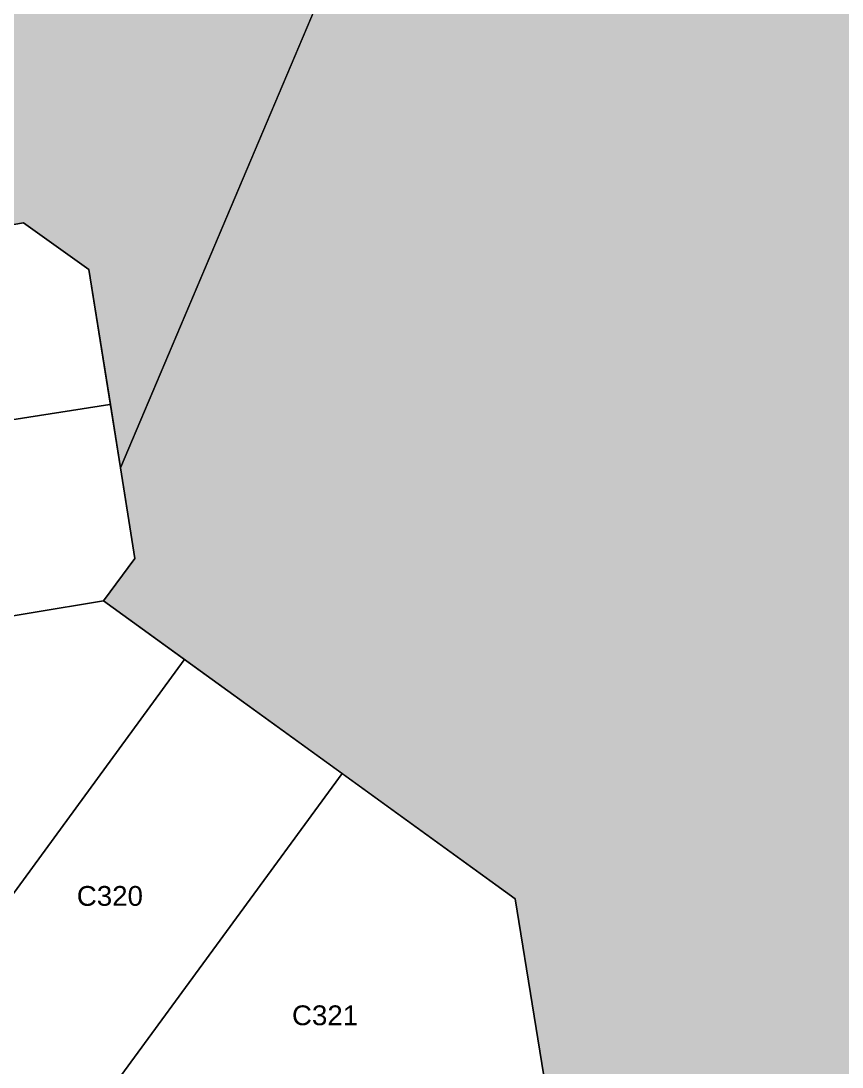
# Model space of a CAD drawing. Header units: metres. Extents: x 662613 to 666742, y 2728069 to 2732733.
# Drawn here: x 665475.1 to 665549.7, y 2729836.9 to 2729932 of the extents above; entities that cross this region are included whole.
import ezdxf
from ezdxf.enums import TextEntityAlignment as Align

# ---------------------------------------------------------------- set-up
doc = ezdxf.new("R2010")
doc.units = ezdxf.units.M
doc.header["$MEASUREMENT"] = 0
for name, color, linetype, lineweight in [('DQ_PLOT_ID', 252, 'Continuous', 18), ('Xref_DQ_MasterPlan_2024$0$DQ_PLOTS', 252, 'Continuous', 15), ('Xref_DQ_MasterPlan_2024$0$DQ_SUB-PLOTS', 252, 'Continuous', 0)]:
    doc.layers.add(name, color=color, linetype=linetype, lineweight=lineweight)
doc.layers.add('Open area$0$EXTENSIVE LANDSCAPING', color=7, linetype='Continuous', true_color=0xecf9e2)
doc.layers.add('Open area$0$INTENSIVE LANDSCAPING AND PLAZAS', color=7, linetype='Continuous', true_color=0xecf9e2)
doc.styles.add('DQ_Plot_ID', font='arial.ttf')

# ---------------------------------------------------------------- blocks, each defined once
blk = doc.blocks.new('Xref_DQ_MasterPlan_2024')
at = {"layer": 'Xref_DQ_MasterPlan_2024$0$DQ_PLOTS'}
blk.add_lwpolyline([(665558.644, 2730008.997), (665556.774, 2729860.137), (665558.854, 2729793.747), (665546.084, 2729793.897), (665534.534, 2729792.071), (665531.602, 2729810.189), (665528.414, 2729831.464), (665523.485, 2729830.853), (665520.027, 2729852.18), (665482.634, 2729879.275), (665485.469, 2729883.13), (665484.165, 2729891.361), (665481.309, 2729909.395), (665475.354, 2729913.64), (665465.635, 2729911.98), (665463.369, 2729926.701), (665457.624, 2729931.04), (665418.007, 2729924.59), (665415.977, 2729933.058)], dxfattribs=at)
for points in [[(665483.252, 2729897.129), (665483.195, 2729897.12), (665453.548, 2729892.496), (665453.493, 2729892.816), (665452.715, 2729897.724), (665451.652, 2729904.244), (665451.416, 2729905.766), (665450.793, 2729909.59), (665465.635, 2729911.98), (665475.354, 2729913.64), (665481.309, 2729909.395), (665483.252, 2729897.129)], [(665453.548, 2729892.496), (665483.195, 2729897.12), (665483.252, 2729897.129), (665485.469, 2729883.13), (665482.634, 2729879.274), (665456.295, 2729874.929), (665455.62, 2729879.416), (665455.334, 2729881.02), (665454.428, 2729886.793), (665453.677, 2729891.748), (665453.548, 2729892.496)], [(665489.986, 2729873.947), (665489.951, 2729873.918), (665466.306, 2729841.563), (665466.154, 2729841.674), (665463.953, 2729843.26), (665462.817, 2729844.109), (665461.527, 2729845.056), (665461.026, 2729845.425), (665456.098, 2729844.636), (665457.51, 2729846.682), (665460.121, 2729850.467), (665457.337, 2729868.294), (665456.295, 2729874.929), (665482.634, 2729879.274), (665489.986, 2729873.947)], [(665504.298, 2729863.577), (665483.305, 2729834.849), (665483.011, 2729834.428), (665482.751, 2729834.036), (665482.232, 2729833.279), (665481.871, 2729832.792), (665481.623, 2729832.57), (665481.185, 2729832.247), (665480.776, 2729832.065), (665480.382, 2729831.995), (665479.883, 2729832.026), (665479.349, 2729832.155), (665478.936, 2729832.385), (665478.174, 2729832.929), (665476.854, 2729833.903), (665474.121, 2729835.827), (665470.738, 2729838.336), (665466.684, 2729841.287), (665466.306, 2729841.563), (665489.951, 2729873.918), (665489.986, 2729873.947), (665504.298, 2729863.577)], [(665523.485, 2729830.853), (665488.628, 2729825.409), (665488.518, 2729826.056), (665487.731, 2729830.99), (665487.62, 2729831.705), (665486.252, 2729832.638), (665483.305, 2729834.849), (665504.298, 2729863.577), (665520.026, 2729852.18), (665523.485, 2729830.853)]]:
    blk.add_lwpolyline(points, close=True, dxfattribs=at)
at = {"layer": 'Xref_DQ_MasterPlan_2024$0$DQ_SUB-PLOTS'}
for points in [[(665534.534, 2729792.071), (665531.602, 2729810.189), (665528.414, 2729831.464), (665523.485, 2729830.853), (665520.027, 2729852.18), (665482.634, 2729879.275), (665485.469, 2729883.13), (665484.165, 2729891.361), (665537.427, 2730017.17)], [(665534.534, 2729792.071), (665531.602, 2729810.189), (665528.414, 2729831.464), (665523.485, 2729830.853), (665520.027, 2729852.18), (665482.634, 2729879.275), (665485.469, 2729883.13), (665484.165, 2729891.361), (665537.427, 2730017.17)], [(665479.599, 2729942.152), (665501.779, 2729932.965), (665484.165, 2729891.361), (665481.309, 2729909.395), (665475.354, 2729913.64), (665465.635, 2729911.98), (665463.369, 2729926.701), (665457.624, 2729931.04), (665418.007, 2729924.59), (665415.977, 2729933.058), (665418.969, 2729933.53), (665424.955, 2729934.813), (665430.767, 2729936.739), (665436.334, 2729939.285), (665441.592, 2729942.421), (665446.478, 2729946.11), (665450.934, 2729950.308), (665454.908, 2729954.965), (665458.352, 2729960.027), (665461.225, 2729965.433), (665455.583, 2729952.099), (665460.203, 2729950.186), (665479.598, 2729942.149), (665479.599, 2729942.152)], [(665479.599, 2729942.152), (665501.779, 2729932.965), (665484.165, 2729891.361), (665481.309, 2729909.395), (665475.354, 2729913.64), (665465.635, 2729911.98), (665463.369, 2729926.701), (665457.624, 2729931.04), (665418.007, 2729924.59), (665415.977, 2729933.058), (665418.969, 2729933.53), (665424.955, 2729934.813), (665430.767, 2729936.739), (665436.334, 2729939.285), (665441.592, 2729942.421), (665446.478, 2729946.11), (665450.934, 2729950.308), (665454.908, 2729954.965), (665458.352, 2729960.027), (665461.225, 2729965.433), (665455.583, 2729952.099), (665460.203, 2729950.186), (665479.598, 2729942.149), (665479.599, 2729942.152)]]:
    blk.add_lwpolyline(points, dxfattribs=at)
blk = doc.blocks.new('Open area')
at = {"layer": 'Open area$0$EXTENSIVE LANDSCAPING'}
blk.add_hatch(color=256, dxfattribs=at).paths.add_polyline_path([(665534.534, 2729792.071), (665531.602, 2729810.189), (665528.414, 2729831.464), (665523.485, 2729830.853), (665520.027, 2729852.18), (665482.634, 2729879.275), (665485.469, 2729883.13), (665484.165, 2729891.361), (665537.427, 2730017.17), (665542.091, 2730033.04), (665597.248, 2730077.561), (665612.643, 2730090.464), (665612.885, 2730090.165), (665675.803, 2730140.965), (665687.517, 2730150.45), (665713.803, 2730171.504), (665714.962, 2730172.65), (665715.12, 2730172.81), (665718.036, 2730175.955), (665720.763, 2730179.264), (665720.759, 2730179.265), (665721.014, 2730179.589), (665722.132, 2730181.079), (665723.223, 2730182.608), (665724.285, 2730184.174), (665725.316, 2730185.777), (665726.316, 2730187.414), (665726.441, 2730187.63), (665726.443, 2730187.628), (665728.742, 2730191.79), (665730.804, 2730196.074), (665731.446, 2730197.557), (665731.657, 2730198.045), (665732.465, 2730200.044), (665733.227, 2730202.069), (665733.941, 2730204.117), (665734.608, 2730206.186), (665735.225, 2730208.273), (665735.437, 2730209.055), (665735.65, 2730209.84), (665735.794, 2730210.376), (665735.856, 2730210.628), (665737.234, 2730216.885), (665738.179, 2730223.222), (665738.685, 2730229.609), (665743.54, 2730243.546), (665744.923, 2730333.953), (665744.71, 2730339.389), (665743.755, 2730349.565), (665743.589, 2730350.35), (665742.492, 2730354.592), (665741.028, 2730358.721), (665739.208, 2730362.707), (665714.679, 2730410.821), (665709.193, 2730421.493), (665674.379, 2730489.664), (665674.374, 2730489.661), (665660.622, 2730516.546), (665689.868, 2730531.512), (665690.751, 2730531.22), (665708.414, 2730496.567), (665733.134, 2730468.927), (665731.684, 2730429.307), (665755.512, 2730341.835), (665755.781, 2730336.431), (665757.001, 2730336.37), (665766.011, 2730303.295), (665767.624, 2730292.966), (665757.154, 2730218.887), (665749.984, 2730204.967), (665748.794, 2730159.797), (665710.124, 2730126.227), (665654.304, 2730084.637), (665638.704, 2730073.007), (665615.284, 2730054.447), (665558.644, 2730008.997), (665556.774, 2729860.137), (665558.854, 2729793.747), (665546.084, 2729793.897), (665534.534, 2729792.071)], flags=0)
at = {"layer": 'Open area$0$INTENSIVE LANDSCAPING AND PLAZAS'}
blk.add_hatch(color=256, dxfattribs=at).paths.add_polyline_path([(665479.599, 2729942.152), (665501.779, 2729932.965), (665484.165, 2729891.361), (665481.309, 2729909.395), (665475.354, 2729913.64), (665465.635, 2729911.98), (665463.369, 2729926.701), (665457.624, 2729931.04), (665418.007, 2729924.59), (665415.977, 2729933.058), (665418.969, 2729933.53), (665424.955, 2729934.813), (665430.767, 2729936.739), (665436.334, 2729939.285), (665441.592, 2729942.421), (665446.478, 2729946.11), (665450.934, 2729950.308), (665454.908, 2729954.965), (665458.352, 2729960.027), (665461.225, 2729965.433), (665455.583, 2729952.099), (665460.203, 2729950.186), (665479.598, 2729942.149), (665479.599, 2729942.152)], flags=0)

msp = doc.modelspace()

# ---------------------------------------------------------------- block references
for name in ['Xref_DQ_MasterPlan_2024', 'Open area']:
    msp.add_blockref(name, (0, 0))

# ---------------------------------------------------------------- texts
at = {"layer": 'DQ_PLOT_ID', "style": 'DQ_Plot_ID'}
for s, p in [('C320', (665483.207, 2729851.554)), ('C321', (665502.757, 2729840.698))]:
    msp.add_text(s, height=1.8, dxfattribs=at).set_placement(p, align=Align.CENTER)

doc.saveas('drawing.dxf')
